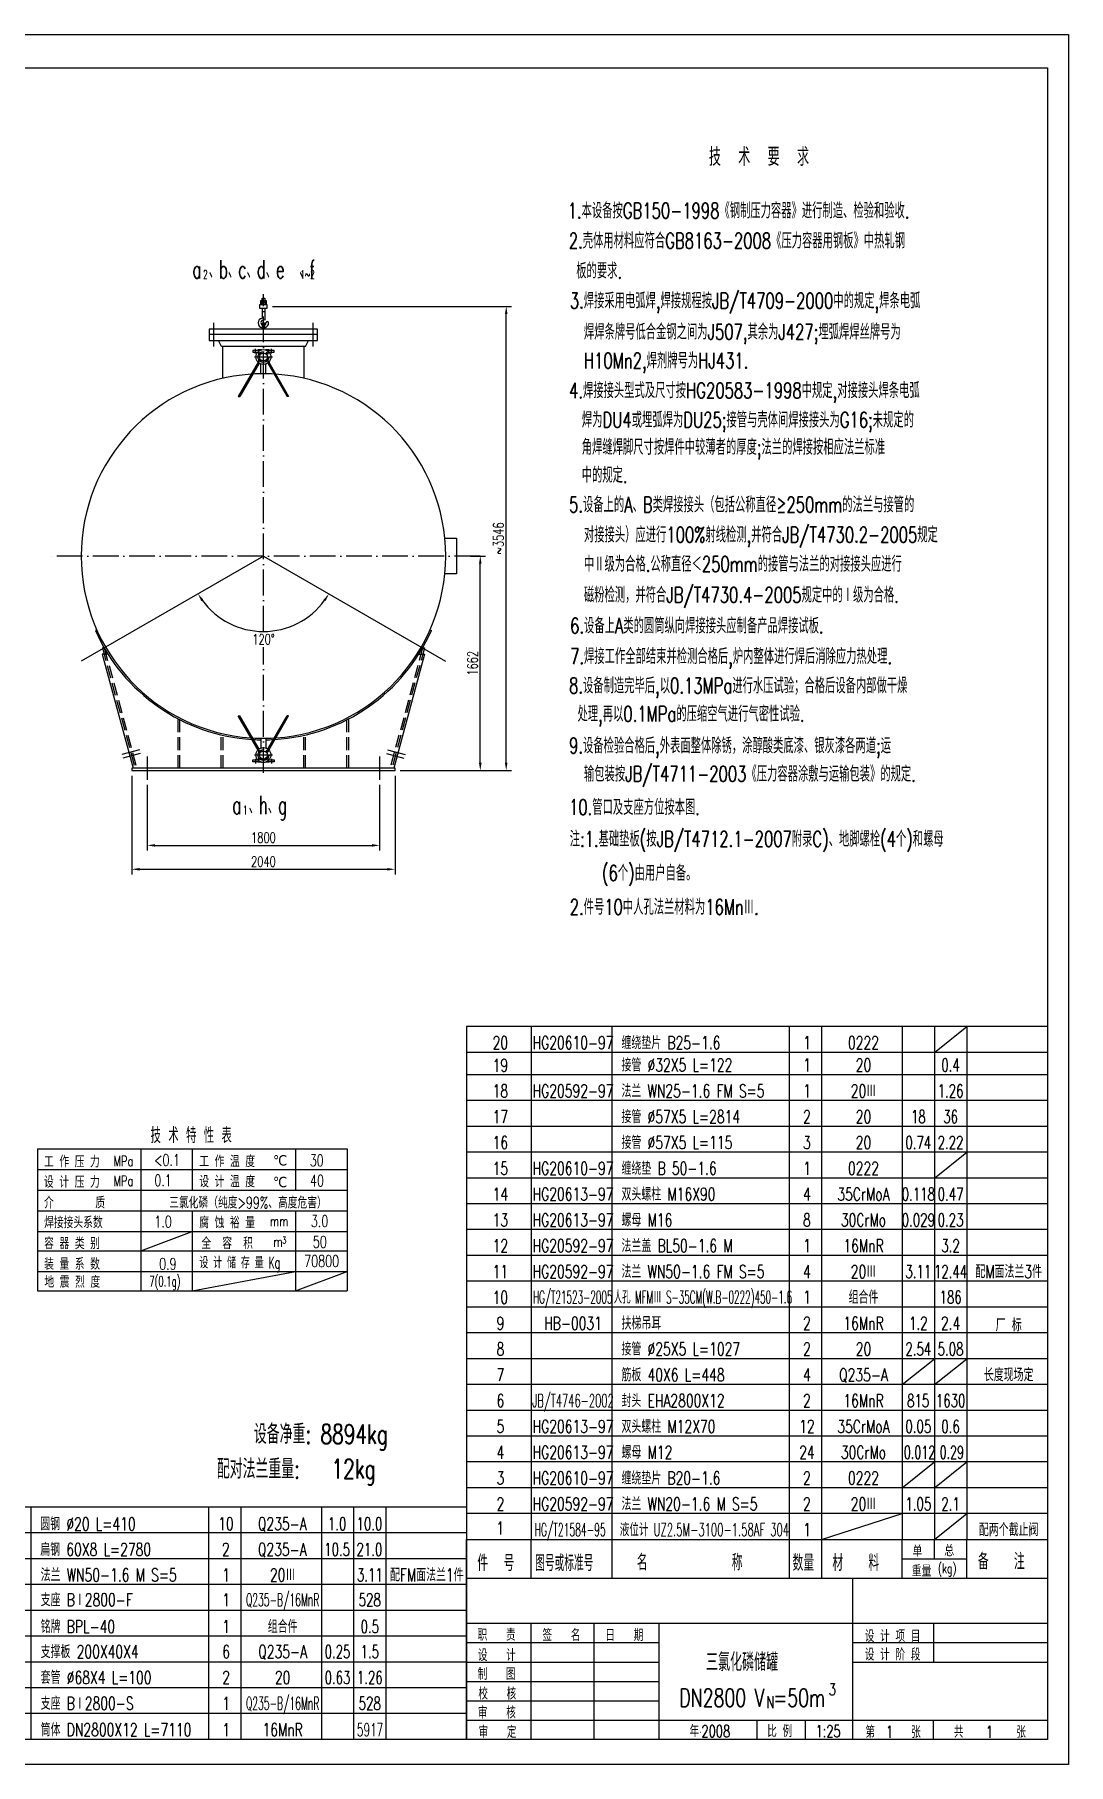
# Model space of a CAD drawing. Extents: x -4884 to 14069, y -5916 to 7486.
# Drawn here: x 6059 to 14069, y -5916 to 7486 of the extents above; entities that cross this region are included whole.
import ezdxf
from ezdxf.enums import TextEntityAlignment as Align

# ---------------------------------------------------------------- set-up
doc = ezdxf.new("R2010")
doc.units = 0
doc.header["$LTSCALE"] = 20
doc.header["$MEASUREMENT"] = 0
for name, pattern in [('DASHDOT-M', [36, 30, -3, 0, -3]), ('DASHDOT-S', [14, 10, -2, 0, -2]), ('HIDDEN-L', [13, 10, -3]), ('HIDDEN-M', [7, 5, -2])]:
    doc.linetypes.add(name, pattern=pattern)
doc.layers.get('0').update_dxf_attribs({"linetype": 'CONTINUOUS'})
for name, color, linetype in [('CDR_DIM', 7, 'CONTINUOUS'), ('CDR_DWG1', 4, 'CONTINUOUS'), ('CDR_DWG2', 2, 'CONTINUOUS'), ('CDR_DWG3', 1, 'DASHDOT-M'), ('CDR_DWG5', 6, 'HIDDEN-M'), ('CDR_TEXT', 7, 'CONTINUOUS')]:
    doc.layers.add(name, color=color, linetype=linetype)
doc.styles.add('HZ', font='ROMANS.shx', dxfattribs={"width": 0.7, "height": 80, "bigfont": 'HZ.shx'})
doc.styles.add('ROMANS', font='romans')

# ---------------------------------------------------------------- blocks, each defined once
blk = doc.blocks.new('MLF')
for p, q in [((180, 8), (0, 8)), ((145, 8), (145, 0))]:
    blk.add_line(p, q)
at = {"color": 4}
for p, q in [((0, 8), (0, 0)), ((20, 8), (20, 0)), ((45, 8), (45, 0)), ((100, 8), (100, 0)), ((110, 8), (110, 0)), ((135, 8), (135, 0)), ((155, 8), (155, 0)), ((180, 8), (180, 0))]:
    blk.add_line(p, q, dxfattribs=at)

msp = doc.modelspace()

# ---------------------------------------------------------------- linework, layer by layer
for p, q in [((6881, -1148), (6881, -2248)), ((7281, -1148), (7281, -1400)), ((8081, -1148), (8081, -1467)), ((6081, -1308), (8481, -1308)), ((6081, -1468), (8481, -1468)), ((7281, -1400), (7281, -1467)), ((7281, -1629), (7281, -2248)), ((8081, -1630), (8081, -2248)), ((6081, -1938), (8481, -1938)), ((6081, -2248), (8481, -2248)), ((9406, -4173), (13906, -4173)), ((13031, -4323), (13031, -4173)), ((12781, -4323), (13281, -4323)), ((12399, -5723), (12399, -4473)), ((9406, -4823), (13906, -4823)), ((9906, -5723), (9906, -4823)), ((10394, -5723), (10394, -4823)), ((10897, -5723), (10897, -4823)), ((13025, -5123), (13025, -4823)), ((9406, -4973), (10897, -4973)), ((12399, -4973), (13906, -4973)), ((9406, -5123), (10897, -5123)), ((12399, -5123), (13906, -5123)), ((9406, -5273), (10897, -5273)), ((9406, -5423), (10897, -5423)), ((9406, -5573), (10897, -5573)), ((10897, -5573), (13906, -5573)), ((11657, -5723), (11657, -5573)), ((12032, -5723), (12032, -5573)), ((13024, -5723), (13024, -5573))]:
    msp.add_line(p, q)
at = {"linetype": 'Continuous'}
for p, q in [((6081, -1628), (8481, -1628)), ((6081, -1788), (8481, -1788)), ((6081, -2098), (8481, -2098))]:
    msp.add_line(p, q, dxfattribs=at)
at = {"color": 4}
for p, q in [((9406, -4473), (9406, -4173)), ((9406, -4473), (9406, -4173)), ((9406, -4473), (9406, -4173)), ((9406, -4473), (9406, -4173)), ((9906, -4473), (9906, -4173)), ((12781, -4473), (12781, -4173)), ((13281, -4473), (13281, -4173))]:
    msp.add_line(p, q, dxfattribs=at)
at = {"color": 4, "linetype": 'Continuous'}
for p, q in [((9406, -5723), (9406, -4473)), ((9406, -4473), (13906, -4473)), ((9406, -4473), (13906, -4473)), ((9406, -5723), (9406, -4473)), ((9406, -5723), (9406, -4473)), ((9406, -5723), (9406, -4473))]:
    msp.add_line(p, q, dxfattribs=at)
msp.add_lwpolyline([(-4884, -5916), (-4884, 7486), (14069, 7486), (14069, -5916)], close=True)
at = {"color": 4}
msp.add_lwpolyline([(-4257, -5723), (-4257, 7228), (13906, 7228), (13906, -5723)], close=True, dxfattribs=at)
at = {"layer": 'CDR_DIM'}
for p, q in [((7902, 5380), (9753, 5380)), ((9713, 1844), (9713, 5320)), ((7832, 3446), (6421, 2631)), ((7832, 3446), (9243, 2631)), ((9434, 3446), (9552, 3446)), ((9512, 1844), (9512, 3386)), ((6812, 1744), (6812, 979)), ((8852, 1744), (8852, 979)), ((8892, 1784), (9753, 1784)), ((9434, 1784), (9552, 1784)), ((6932, 1672), (6932, 1164)), ((8732, 1672), (8732, 1164)), ((6992, 1204), (8672, 1204)), ((6872, 1019), (8792, 1019)), ((13031, -400), (13281, -200)), ((13031, -1373), (13281, -1173)), ((6881, -1938), (7281, -1788)), ((7281, -2248), (8081, -2098)), ((8081, -2248), (8481, -2098)), ((12781, -2973), (13031, -2773)), ((13031, -2973), (13281, -2773)), ((12781, -3773), (13031, -3573)), ((13031, -3773), (13281, -3573)), ((12156, -4173), (12781, -3973)), ((13031, -4173), (13281, -3973))]:
    msp.add_line(p, q, dxfattribs=at)
msp.add_arc((7832, 3446), 585, 215.8781, 324.1219, dxfattribs=at)
for points in [[(9703, 5320), (9723, 5320), (9713, 5380)], [(9502, 3386), (9522, 3386), (9512, 3446)], [(7350, 3097), (7366, 3108), (7325, 3153)], [(8298, 3108), (8314, 3097), (8339, 3153)], [(9502, 1844), (9522, 1844), (9512, 1784)], [(9703, 1844), (9723, 1844), (9713, 1784)], [(6992, 1214), (6992, 1194), (6932, 1204)], [(8672, 1214), (8672, 1194), (8732, 1204)], [(6872, 1029), (6872, 1009), (6812, 1019)], [(8792, 1029), (8792, 1009), (8852, 1019)]]:
    msp.add_solid(points, dxfattribs=at)
at = {"layer": 'CDR_DWG1'}
for p, q in [((7802, 5393), (7802, 5367)), ((7832, 5393), (7802, 5393)), ((7802, 5367), (7862, 5367)), ((7812, 5393), (7812, 5425)), ((7812, 5425), (7852, 5425)), ((7852, 5409), (7812, 5409)), ((7822, 5393), (7822, 5443)), ((7822, 5443), (7842, 5443)), ((7822, 5367), (7822, 5289)), ((7862, 5393), (7832, 5393)), ((7842, 5443), (7842, 5393)), ((7842, 5367), (7842, 5274)), ((7852, 5425), (7852, 5393)), ((7862, 5367), (7862, 5393)), ((7822, 5244), (7822, 5204)), ((7842, 5204), (7842, 5244)), ((8252, 5204), (7412, 5204)), ((7412, 5204), (7412, 5165)), ((7412, 5165), (8252, 5165)), ((8252, 5162), (7412, 5162)), ((7412, 5162), (7412, 5116)), ((7412, 5116), (8252, 5116)), ((7507, 5070), (7484, 5116)), ((8158, 5070), (8181, 5116)), ((8252, 5165), (8252, 5204)), ((8252, 5116), (8252, 5162)), ((8158, 5070), (7507, 5070)), ((7517, 4822), (7517, 5070)), ((8147, 4822), (8147, 5070)), ((7790, 4948), (7637, 4683)), ((7798, 4941), (7649, 4683)), ((7813, 4858), (7813, 4933)), ((7851, 4858), (7851, 4933)), ((7866, 4941), (8015, 4683)), ((7874, 4948), (8027, 4683)), ((7637, 4683), (7649, 4683)), ((8027, 4683), (8015, 4683)), ((9237, 3584), (9328, 3584)), ((9328, 3584), (9328, 3308)), ((9328, 3308), (9237, 3308)), ((6541, 2875), (6530, 2870)), ((9123, 2875), (9134, 2870)), ((6583, 2685), (6822, 1802)), ((6628, 2685), (6583, 2685)), ((6599, 2734), (6585, 2734)), ((6585, 2734), (6598, 2685)), ((6599, 2734), (6612, 2685)), ((9081, 2685), (8842, 1802)), ((9036, 2685), (9081, 2685)), ((9065, 2734), (9052, 2685)), ((9065, 2734), (9079, 2734)), ((9079, 2734), (9066, 2685)), ((7790, 1943), (7637, 2208)), ((7637, 2208), (7649, 2208)), ((7798, 1950), (7649, 2208)), ((7866, 1950), (8015, 2208)), ((7874, 1943), (8027, 2208)), ((8027, 2208), (8015, 2208)), ((7813, 2034), (7813, 1958)), ((7851, 2034), (7851, 1958)), ((8852, 1802), (6812, 1802)), ((6812, 1802), (6812, 1784)), ((6812, 1784), (8852, 1784)), ((8852, 1784), (8852, 1802)), ((6081, -1148), (8481, -1148)), ((6081, -1148), (6081, -2248)), ((8481, -1148), (8481, -2248)), ((10531, -4173), (10531, -4473)), ((11906, -4173), (11906, -4473)), ((12156, -4173), (12156, -4473)), ((13906, -4173), (13906, -4468))]:
    msp.add_line(p, q, dxfattribs=at)
for centre, radius in [((7832, 4988), 57.8), ((7803, 5017), 7.7), ((7803, 4959), 7.7), ((7832, 4988), 30.8), ((7861, 5017), 7.7), ((7861, 4959), 7.7), ((7832, 1904), 57.8), ((7803, 1933), 7.7), ((7803, 1874), 7.7), ((7832, 1904), 30.8), ((7861, 1933), 7.7), ((7861, 1874), 7.7)]:
    msp.add_circle(centre, radius, dxfattribs=at)
for centre, radius, start, end in [((7830, 5252), 38.4, 102.5288, 257.4712), ((7835, 5253), 22.5, 70.56, 236.3099), ((7832, 5244), 10, 0, 180), ((7832, 5253), 40, 284.4479, 1.8123), ((7832, 5252), 20, 299.4471, 7.4228), ((7862, 5254), 10, 0, 180), ((7832, 3446), 1412, 93.9092, 266.0908), ((7832, 3446), 1412, 86.5901, 93.4099), ((7832, 3446), 1412, 273.9092, 86.0908), ((7832, 3446), 1424, 203.8583, 266.4147), ((7832, 3446), 1424, 273.5853, 336.1417), ((7832, 3446), 1412, 266.5901, 273.4099), ((7832, 3446), 1424, 266.9081, 269.2399), ((7832, 3446), 1424, 270.7601, 273.0919)]:
    msp.add_arc(centre, radius, start, end, dxfattribs=at)
at = {"layer": 'CDR_DWG3', "linetype": 'DASHDOT-S'}
for p, q in [((7832, 2861), (7832, 5475)), ((7447, 5070), (7447, 5254)), ((8217, 5070), (8217, 5254)), ((7901, 4988), (7763, 4988)), ((7770, 5016), (7770, 5052)), ((7809, 5010), (7796, 5023)), ((7809, 4965), (7796, 4952)), ((7855, 5010), (7868, 5023)), ((7855, 4965), (7868, 4952)), ((7895, 5016), (7895, 5052)), ((9512, 3446), (6152, 3446)), ((7832, 1766), (7832, 2740)), ((6871, 1945), (6735, 1909)), ((6878, 1916), (6743, 1880)), ((6932, 1892), (6932, 1712)), ((7901, 1904), (7763, 1904)), ((7809, 1926), (7796, 1939)), ((7809, 1881), (7796, 1868)), ((7855, 1926), (7868, 1939)), ((7855, 1881), (7868, 1868)), ((8732, 1892), (8732, 1712)), ((8786, 1916), (8921, 1880)), ((8793, 1945), (8929, 1909)), ((7770, 1875), (7770, 1839)), ((7895, 1875), (7895, 1839))]:
    msp.add_line(p, q, dxfattribs=at)
for centre in [(7832, 4988), (7832, 1904)]:
    msp.add_circle(centre, 41.2, dxfattribs=at)
at = {"layer": 'CDR_DWG5'}
for p, q in [((7750, 5039), (7750, 5025)), ((7806, 5039), (7750, 5039)), ((7750, 5025), (7788, 5025)), ((7789, 5043), (7789, 5039)), ((7817, 5043), (7789, 5043)), ((7876, 5043), (7847, 5043)), ((7915, 5039), (7858, 5039)), ((7876, 5039), (7876, 5043)), ((7876, 5025), (7915, 5025)), ((7915, 5025), (7915, 5039)), ((6585, 2734), (6837, 1802)), ((6599, 2734), (6851, 1802)), ((9065, 2734), (8813, 1802)), ((9079, 2734), (8827, 1802)), ((7171, 1802), (7171, 2184)), ((7185, 1802), (7185, 2177)), ((8479, 1802), (8479, 2177)), ((8493, 1802), (8493, 2184)), ((7505, 1802), (7505, 2060)), ((7519, 1802), (7519, 2057)), ((8145, 1802), (8145, 2057)), ((8159, 1802), (8159, 2060)), ((7750, 1866), (7788, 1866)), ((7750, 1852), (7750, 1866)), ((7806, 1852), (7750, 1852)), ((7789, 1848), (7789, 1852)), ((7817, 1848), (7789, 1848)), ((7876, 1848), (7847, 1848)), ((7915, 1852), (7858, 1852)), ((7876, 1866), (7915, 1866)), ((7876, 1852), (7876, 1848)), ((7915, 1866), (7915, 1852))]:
    msp.add_line(p, q, dxfattribs=at)

# ---------------------------------------------------------------- block references
at = {"xscale": 25, "yscale": 25, "zscale": 25}
for p in [(9406, -400), (9406, -600), (9406, -773), (9406, -973), (9406, -1173), (9406, -1373), (9406, -1573), (9406, -1773), (9406, -1973), (9406, -2173), (9406, -2373), (9406, -2573), (9406, -2773), (9406, -2973), (9406, -3173), (9406, -3373), (9406, -3573), (9406, -3773), (9406, -3973), (4906, -4123), (9406, -4173), (4906, -4323), (4906, -4523), (4906, -4723), (4906, -4923), (4906, -5123), (4906, -5323), (4906, -5523), (4906, -5723)]:
    msp.add_blockref('MLF', p, dxfattribs=at)

# ---------------------------------------------------------------- texts
for s, height, style, width, p in [(' 技 术 特 性 表', 120, 'HZ', 0.7, (6900, -1103)), ('工 作 压 力', 90, 'HZ', 0.7, (6132, -1291)), ('MPa', 80, 'ROMANS', 0.7, (6671, -1282)), ('工 作 温 度', 90, 'HZ', 0.7, (7335, -1289)), ('设 计 压 力', 90, 'HZ', 0.7, (6132, -1449)), ('MPa', 80, 'HZ', 0.7, (6671, -1435)), ('设 计 温 度', 90, 'HZ', 0.7, (7335, -1445)), ('介', 90, 'HZ', 0.7, (6132, -1609)), ('质', 90, 'HZ', 0.7, (6530, -1609)), ('焊接接头系数', 90, 'HZ', 0.7, (6133, -1762)), ('腐 蚀 裕 量', 90, 'HZ', 0.7, (7335, -1763)), ('mm', 80, 'HZ', 0.7, (7882, -1747)), ('容 器 类 别', 90, 'HZ', 0.7, (6133, -1924)), ('全  容  积', 90, 'HZ', 0.7, (7351, -1923)), ('m', 80, 'HZ', 0.7, (7909, -1907)), ('3', 50, 'HZ', 0.7, (7978, -1880)), ('装 量 系 数', 90, 'HZ', 0.7, (6133, -2084)), ('设 计 储 存 量 Kg', 90, 'HZ', 0.6, (7335, -2073)), ('地 震 烈 度', 90, 'HZ', 0.7, (6135, -2223)), ('设备净重: 8894kg', 150, 'HZ', 0.7, (7758, -3432)), (' 配对法兰重量:   12kg', 150, 'HZ', 0.7, (7399, -3702)), ('件  号', 125, 'HZ', 0.7, (9489, -4419)), ('图号或标准号', 125, 'HZ', 0.6, (9938, -4419)), ('名          称', 125, 'HZ', 0.7, (10725, -4414)), ('数量', 125, 'HZ', 0.7, (11932, -4417)), ('材   料', 125, 'HZ', 0.7, (12240, -4417)), ('单', 87.5, 'HZ', 0.7, (12860, -4308)), ('总', 87.5, 'HZ', 0.7, (13107, -4304)), ('备   注', 125, 'HZ', 0.7, (13368, -4406))]:
    msp.add_text(s, height=height, dxfattribs=dict(style=style, width=width)).set_placement(p)
at = {"linetype": 'Continuous', "style": 'HZ'}
for s, height, width, p in [('<0.1', 90, 0.7, (6985, -1279)), ('30', 90, 0.7, (8191, -1282)), ('0.1', 90, 0.7, (6987, -1436)), ('40', 90, 0.7, (8193, -1439)), ('三氯化磷（纯度>99%、高度危害）', 90, 0.7, (7102, -1609)), ('1.0', 90, 0.7, (6987, -1756)), ('3.0', 90, 0.7, (8200, -1752)), ('50', 90, 0.7, (8215, -1913)), ('0.9', 90, 0.7, (7024, -2083)), ('70800', 90, 0.7, (8148, -2062)), ('7(0.1g)', 80, 0.6, (6948, -2213)), ('职   责', 92.5, 0.7, (9492, -4958)), ('签   名', 92.5, 0.7, (9994, -4961)), ('日   期', 92.5, 0.7, (10481, -4961)), ('设 计 项 目', 92.5, 0.7, (12491, -4968)), ('设   计', 92.5, 0.7, (9493, -5116)), ('三氯化磷储罐', 140, 0.7, (11261, -5194)), ('设 计 阶 段', 92.5, 0.7, (12491, -5111)), ('制   图', 92.5, 0.7, (9492, -5262)), ('校   核', 92.5, 0.7, (9497, -5414)), ('DN2800 V =50m', 140, 0.7, (11055, -5470)), ('3', 92.5, 0.7, (12212, -5381)), ('审   核', 92.5, 0.7, (9494, -5561)), ('N', 92.5, 0.7, (11729, -5480)), ('审   定', 92.5, 0.7, (9499, -5711)), ('年·2008', 92.5, 0.7, (11134, -5705)), ('比 例', 92.5, 0.7, (11735, -5705)), ('1:25', 92.5, 0.7, (12110, -5705)), ('第', 92.5, 0.7, (12496, -5710)), ('1', 92.5, 0.7, (12655, -5710)), ('张', 92.5, 0.7, (12851, -5712)), ('共', 92.5, 0.7, (13181, -5709)), ('1', 92.5, 0.7, (13429, -5710)), ('张', 92.5, 0.7, (13665, -5711))]:
    msp.add_text(s, height=height, dxfattribs=dict(at, width=width)).set_placement(p)
at = {"style": 'HZ'}
for p in [(7906, -1276), (7906, -1444)]:
    msp.add_text('℃', height=80, dxfattribs=at).set_placement(p)
at = {"linetype": 'HIDDEN-L', "style": 'HZ', "width": 0.7}
for s, height, p in [('重量', 87.5, (12855, -4461)), ('(kg)', 75, (13058, -4435))]:
    msp.add_text(s, height=height, dxfattribs=at).set_placement(p)
at = {"layer": 'CDR_DIM', "style": 'HZ', "width": 0.7}
for s, height, p in [('           技  术  要  求', 140, (10480, 6469)), ('1.本设备按GB150-1998《钢制压力容器》进行制造、检验和验收.', 120, (10189, 6062)), ('2.壳体用材料应符合GB8163-2008《压力容器用钢板》中热轧钢', 120, (10198, 5829)), (' 板的要求.', 120, (10198, 5596)), ('3.焊接采用电弧焊,焊接规程按JB/T4709-2000中的规定,焊条电弧', 120, (10206, 5364)), ('  焊焊条牌号低合金钢之间为J507,其余为J427;埋弧焊焊丝牌号为', 120, (10200, 5123)), ('  H10Mn2,焊剂牌号为HJ431.', 120, (10200, 4900)), ('4.焊接接头型式及尺寸按HG20583-1998中规定,对接接头焊条电弧', 120, (10200, 4669)), ('  焊为DU4或埋弧焊为DU25;接管与壳体间焊接接头为G16;未规定的', 120, (10184, 4441)), ('  角焊缝焊脚尺寸按焊件中较薄者的厚度;法兰的焊接按相应法兰标准', 120, (10183, 4230)), ('  中的规定.', 120, (10183, 4013)), ('5.设备上的A、B类焊接接头（包括公称直径≥250mm的法兰与接管的', 120, (10200, 3784)), ('  对接接头）应进行100%射线检测,并符合JB/T4730.2-2005规定', 120, (10200, 3551)), ('  中Ⅱ级为合格.公称直径＜250mm的接管与法兰的对接接头应进行', 120, (10200, 3324)), ('  磁粉检测，并符合JB/T4730.4-2005规定中的Ⅰ级为合格.', 120, (10200, 3085)), ('6.设备上A类的圆筒纵向焊接接头应制备产品焊接试板.', 120, (10208, 2846)), ('7.焊接工作全部结束并检测合格后,炉内整体进行焊后消除应力热处理. ', 120, (10208, 2609)), ('8.设备制造完毕后,以0.13MPa进行水压试验；合格后设备内部做干燥', 120, (10200, 2382)), (' 处理,再以0.1MPa的压缩空气进行气密性试验.', 120, (10208, 2163)), ('9.设备检验合格后,外表面整体除锈，涂醇酸类底漆、银灰漆各两道;运', 120, (10200, 1917)), ('  输包装按JB/T4711-2003《压力容器涂敷与运输包装》的规定.', 120, (10200, 1698)), ('10.管口及支座方位按本图.', 120, (10200, 1440)), ('注:1.基础垫板(按JB/T4712.1-2007附录C)、地脚螺栓(4个)和螺母', 120, (10205, 1194)), ('    (6个)由用户自备。', 120, (10205, 930)), ('2.件号10中人孔法兰材料为16MnⅢ.', 120, (10205, 667))]:
    msp.add_text(s, height=height, dxfattribs=at).set_placement(p)
at = {"layer": 'CDR_DIM', "char_height": 80, "attachment_point": 5, "rotation": 90, "style": 'HZ'}
for s, insert in [('~3546', (9653, 3582)), ('\\A1;1662', (9452, 2615))]:
    msp.add_mtext(s, dxfattribs=dict(at, insert=insert))
at = {"layer": 'CDR_DIM', "char_height": 80, "attachment_point": 5, "style": 'HZ'}
for s, insert in [('\\A1;120°', (7832, 2801)), ('\\A1;1800', (7832, 1264)), ('\\A1;2040', (7832, 1079))]:
    msp.add_mtext(s, dxfattribs=dict(at, insert=insert))
at = {"layer": 'CDR_DWG2', "style": 'HZ', "width": 0.6}
for s, height, p in [('a 、b、c、d、e  、f', 140, (7283, 5597)), ('2', 67.2, (7365, 5594)), ('1~2', 67.2, (8119, 5594)), ('a 、h、g', 140, (7592, 1447)), ('1', 67.2, (7674, 1444))]:
    msp.add_text(s, height=height, dxfattribs=at).set_placement(p)
at = {"layer": 'CDR_TEXT', "style": 'HZ'}
for s, width, p in [('缠绕垫片 B25-1.6', 0.7, (10606, -375)), ('接管 %%c32X5 L=122', 0.7, (10606, -548)), ('法兰 WN25-1.6 FM S=5', 0.7, (10606, -748)), ('接管 %%c57X5 L=2814', 0.7, (10606, -948)), ('接管 %%c57X5 L=115', 0.7, (10606, -1148)), ('缠绕垫 B 50-1.6', 0.7, (10606, -1348)), ('双头螺柱 M16X90', 0.7, (10606, -1548)), ('螺母 M16', 0.7, (10606, -1748)), ('法兰盖 BL50-1.6 M ', 0.7, (10606, -1948)), ('法兰 WN50-1.6 FM S=5', 0.7, (10606, -2148)), ('HG/T21523-2005', 0.5, (9921, -2346)), ('人孔 MFMⅢ S-35CM(W.B-0222)450-1.6', 0.5, (10546, -2346)), ('扶梯吊耳', 0.7, (10606, -2548)), ('接管 %%C25X5 L=1027', 0.7, (10606, -2748)), ('筋板 40X6 L=448', 0.7, (10606, -2948)), ('封头 EHA2800X12', 0.7, (10606, -3148)), ('815', 0.666667, (12819, -3148)), ('1630', 0.666667, (13042, -3148)), ('双头螺柱 M12X70', 0.7, (10606, -3348)), ('螺母 M12', 0.7, (10606, -3548)), ('0.012', 0.63, (12794, -3548)), ('0.29', 0.63, (13071, -3548)), ('缠绕垫片 B20-1.6', 0.7, (10606, -3748)), ('法兰 WN20-1.6 M S=5    ', 0.7, (10606, -3948)), ('圆钢 %%C20 L=410', 0.7, (6103, -4103)), ('HG/T21584-95', 0.52, (9933, -4148)), ('液位计 UZ2.5M-3100-1.58AF 304', 0.57, (10593, -4148)), ('扁钢 60X8 L=2780', 0.7, (6103, -4301)), ('法兰 WN50-1.6 M S=5', 0.7, (6106, -4498)), ('支座 BⅠ2800-F', 0.7, (6106, -4691)), ('铭牌 BPL-40', 0.7, (6106, -4898)), ('支撑板 200X40X4', 0.7, (6106, -5093)), ('套管 %%c68X4 L=100', 0.7, (6106, -5293)), ('支座 BⅠ2800-S', 0.7, (6106, -5493)), ('筒体 DN2800X12 L=7110', 0.7, (6106, -5698)), ('5917', 0.6, (8555, -5698))]:
    msp.add_text(s, height=100, dxfattribs=dict(at, width=width)).set_placement(p)
for s, width, p in [('20', 0.7, (9668, -375)), ('HG20610-97', 0.7, (10231, -375)), ('1', 0.7, (12043, -375)), ('0222', 0.7, (12481, -375)), ('19', 0.7, (9668, -550)), ('1', 0.7, (12043, -548)), ('20', 0.7, (12481, -548)), ('0.4', 0.666667, (13156, -548)), ('18', 0.7, (9668, -748)), ('HG20592-97', 0.7, (10231, -748)), ('1', 0.7, (12043, -748)), ('20Ⅲ', 0.7, (12481, -748)), ('1.26', 0.666667, (13156, -748)), ('17', 0.7, (9668, -948)), ('2', 0.7, (12043, -948)), ('20', 0.7, (12481, -948)), ('18', 0.666667, (12906, -948)), ('36', 0.666667, (13156, -948)), ('16', 0.7, (9668, -1148)), ('3', 0.7, (12043, -1148)), ('20', 0.7, (12481, -1148)), ('0.74', 0.666667, (12906, -1148)), ('2.22', 0.666667, (13156, -1148)), ('15', 0.7, (9668, -1348)), ('HG20610-97', 0.7, (10231, -1348)), ('1', 0.7, (12043, -1348)), ('0222', 0.7, (12481, -1348)), ('14', 0.7, (9668, -1548)), ('HG20613-97', 0.7, (10231, -1548)), ('4', 0.7, (12043, -1548)), ('35CrMoA', 0.7, (12481, -1548)), ('0.118', 0.666667, (12906, -1548)), ('0.47', 0.666667, (13156, -1548)), ('13', 0.7, (9668, -1748)), ('HG20613-97', 0.7, (10231, -1748)), ('8', 0.7, (12043, -1748)), ('30CrMo', 0.7, (12481, -1748)), ('0.029', 0.666667, (12906, -1748)), ('0.23', 0.666667, (13156, -1748)), ('12', 0.7, (9668, -1948)), ('HG20592-97', 0.7, (10231, -1948)), ('1', 0.7, (12043, -1948)), ('16MnR', 0.7, (12481, -1948)), ('3.2', 0.666667, (13156, -1948)), ('11', 0.7, (9668, -2148)), ('HG20592-97', 0.7, (10231, -2148)), ('4', 0.7, (12043, -2148)), ('20Ⅲ', 0.7, (12481, -2148)), ('3.11', 0.666667, (12906, -2148)), ('12.44', 0.666667, (13156, -2148)), ('配M面法兰3件', 0.7, (13606, -2148)), ('10', 0.7, (9668, -2348)), ('1', 0.7, (12043, -2346)), ('组合件', 0.7, (12481, -2346)), ('186', 0.666667, (13156, -2346)), ('9', 0.7, (9668, -2548)), ('HB-0031', 0.7, (10231, -2548)), ('2', 0.7, (12043, -2548)), ('16MnR', 0.7, (12481, -2548)), ('1.2', 0.666667, (12906, -2548)), ('2.4', 0.7, (13156, -2548)), ('厂 标', 0.7, (13606, -2562)), ('8', 0.7, (9668, -2748)), ('2', 0.7, (12043, -2748)), ('20', 0.7, (12481, -2748)), ('2.54', 0.666667, (12906, -2748)), ('5.08', 0.666667, (13156, -2748)), ('7', 0.7, (9668, -2948)), ('4', 0.7, (12043, -2948)), ('Q235-A', 0.7, (12481, -2948)), ('长度现场定', 0.7, (13606, -2948)), ('6', 0.7, (9668, -3148)), ('JB/T4746-2002', 0.564103, (10231, -3148)), ('2', 0.7, (12043, -3148)), ('16MnR', 0.7, (12481, -3148)), ('5', 0.7, (9668, -3348)), ('HG20613-97', 0.7, (10231, -3348)), ('12', 0.7, (12043, -3348)), ('35CrMoA', 0.7, (12481, -3348)), ('0.05', 0.666667, (12906, -3348)), ('0.6', 0.666667, (13156, -3348)), ('4', 0.7, (9668, -3548)), ('HG20613-97', 0.7, (10231, -3548)), ('24', 0.7, (12043, -3548)), ('30CrMo', 0.7, (12481, -3548)), ('3', 0.7, (9668, -3748)), ('HG20610-97', 0.7, (10231, -3748)), ('2', 0.7, (12043, -3748)), ('0222', 0.7, (12481, -3748)), ('2', 0.7, (9668, -3948)), ('HG20592-97', 0.7, (10231, -3948)), ('2', 0.7, (12043, -3948)), ('20Ⅲ', 0.7, (12481, -3948)), ('1.05', 0.666667, (12906, -3948)), ('2.1', 0.666667, (13156, -3948)), ('10', 0.7, (7541, -4102)), ('Q235-A', 0.7, (7978, -4102)), ('1.0', 0.666667, (8403, -4102)), ('10.0', 0.666667, (8653, -4102)), ('1', 0.7, (9666, -4135)), ('1', 0.7, (12043, -4148)), ('配两个截止阀', 0.7, (13606, -4148)), ('2', 0.7, (7541, -4301)), ('Q235-A', 0.7, (7978, -4301)), ('10.5', 0.666667, (8403, -4301)), ('21.0', 0.666667, (8653, -4301)), ('1', 0.7, (7543, -4498)), ('20Ⅲ', 0.7, (7981, -4498)), ('3.11', 0.666667, (8656, -4498)), ('配FM面法兰1件', 0.7, (9098, -4498)), ('1', 0.7, (7543, -4691)), ('Q235-B/16MnR', 0.52, (7981, -4691)), ('528', 0.666667, (8656, -4691)), ('1', 0.7, (7543, -4898)), ('组合件', 0.7, (7981, -4898)), ('0.5', 0.666667, (8656, -4898)), ('6', 0.7, (7543, -5093)), ('Q235-A', 0.7, (7981, -5093)), ('0.25', 0.666667, (8406, -5093)), ('1.5', 0.666667, (8656, -5093)), ('2', 0.7, (7543, -5293)), ('20', 0.7, (7981, -5293)), ('0.63', 0.666667, (8406, -5293)), ('1.26', 0.666667, (8656, -5293)), ('1', 0.7, (7543, -5493)), ('Q235-B/16MnR', 0.52, (7981, -5493)), ('528', 0.666667, (8656, -5493)), ('1', 0.7, (7543, -5698)), ('16MnR', 0.7, (7981, -5698))]:
    msp.add_text(s, height=100, dxfattribs=dict(at, width=width)).set_placement(p, align=Align.CENTER)

doc.saveas('drawing.dxf')
